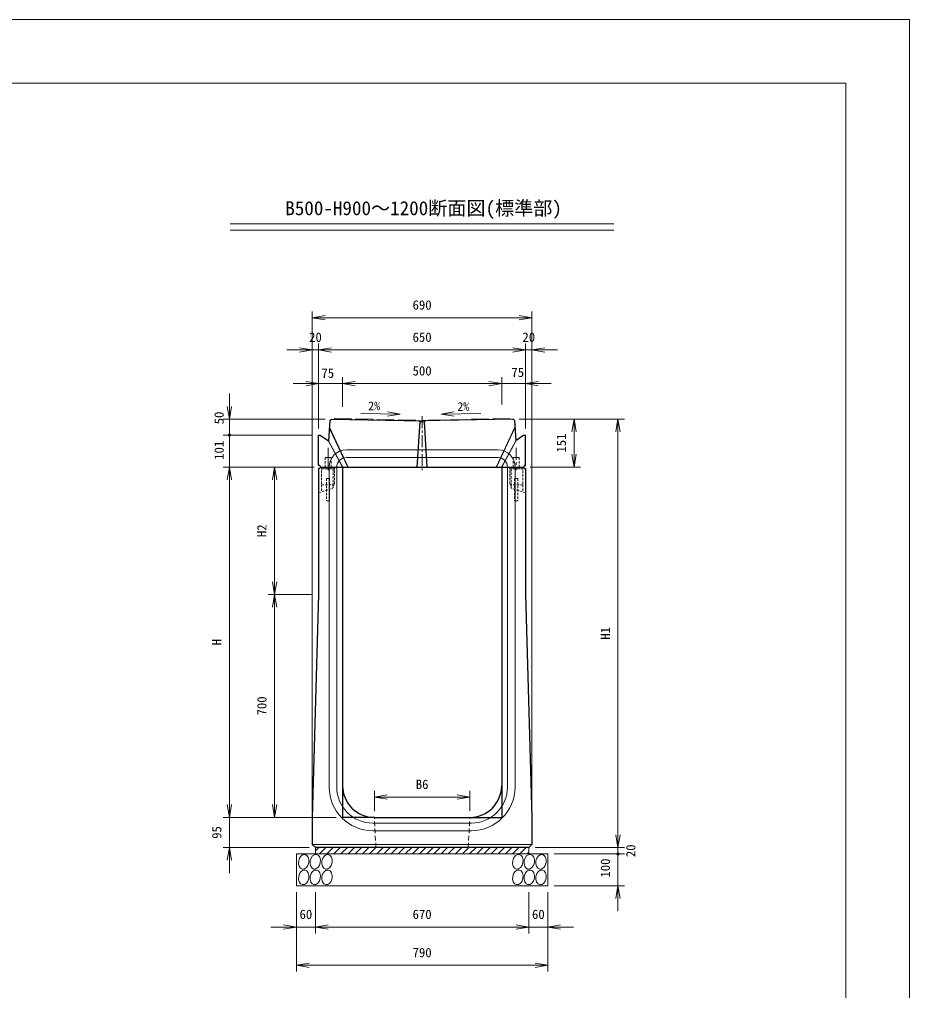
# Model space of a CAD drawing. Units: millimetres at full size, sheet at 1:20. Extents: x 0 to 8400, y 0 to 5940.
# Drawn here: x 5604 to 8400, y 2890 to 5940 of the extents above; entities that cross this region are included whole.
import ezdxf
from ezdxf.enums import TextEntityAlignment as Align

# ---------------------------------------------------------------- set-up
doc = ezdxf.new("R2010")
doc.units = ezdxf.units.MM
doc.header["$LTSCALE"] = 20
for name, pattern in [('USER1', [0.5625, 0.375, -0.1875]), ('USER2', [3, 1.875, -0.375, 0.375, -0.375]), ('USER5', [1.125, 0.75, -0.375])]:
    doc.linetypes.add(name, pattern=pattern)
for name, color, linetype, lineweight in [('1', 7, 'Continuous', 9), ('ACC(細線）', 4, 'USER1', 13), ('CEN(細線）', 5, 'USER2', 13), ('CON2(細線）', 6, 'Continuous', 13), ('CON（太線）', 1, 'Continuous', 25), ('Defpoints_2', 7, 'Continuous', 25), ('寸法線', 7, 'Continuous', 9), ('構造物-寸法', 7, 'Continuous', 9)]:
    doc.layers.add(name, color=color, linetype=linetype, lineweight=lineweight)
doc.styles.add('ＭＳ ゴシック', font='')
doc.styles.get('ＭＳ ゴシック').set_extended_font_data('MS Gothic')

# ---------------------------------------------------------------- blocks, each defined once
blk = doc.blocks.new('open_arrow')
at = {"color": 0, "linetype": 'Continuous', "lineweight": -2}
blk.add_lwpolyline([(7.5, 1.25), (0, 0), (7.5, -1.25)], dxfattribs=at)
blk = doc.blocks.new('filled_dot')
at = {"color": 0, "linetype": 'Continuous', "lineweight": -2, "const_width": 1.25}
blk.add_lwpolyline([(-0.625, 0, 1), (0.625, 0, 1)], format="xyb", close=True, dxfattribs=at)

msp = doc.modelspace()

# ---------------------------------------------------------------- linework, layer by layer
at = {"layer": '1'}
for p, q in [((6266.55, 5298.15), (7471.33, 5298.15)), ((6266.55, 5278.15), (7471.33, 5278.15))]:
    msp.add_line(p, q, dxfattribs=at)
at = {"layer": 'ACC(細線）'}
for p, q in [((6563.94, 4564.31), (6563.94, 4534.31)), ((6563.94, 4564.31), (6582.94, 4564.31)), ((6582.94, 4564.31), (6582.94, 4534.31)), ((7154.94, 4564.31), (7154.94, 4534.31)), ((7154.94, 4564.31), (7173.94, 4564.31)), ((7173.94, 4564.31), (7173.94, 4534.31)), ((6593.94, 4534.31), (6552.94, 4534.31)), ((6552.94, 4534.31), (6552.94, 4478.31)), ((6593.94, 4528.31), (6552.94, 4528.31)), ((6589.44, 4528.31), (6589.44, 4478.31)), ((6593.94, 4534.31), (6593.94, 4478.31)), ((7143.94, 4534.31), (7184.94, 4534.31)), ((7143.94, 4534.31), (7184.94, 4534.31)), ((7143.94, 4534.31), (7143.94, 4478.31)), ((7143.94, 4528.31), (7184.94, 4528.31)), ((7148.44, 4528.31), (7148.44, 4478.31)), ((7184.94, 4534.31), (7184.94, 4478.31)), ((6568.44, 4498.31), (6578.44, 4498.31)), ((6568.44, 4498.31), (6568.44, 4428.31)), ((6578.44, 4498.31), (6578.44, 4428.31)), ((7169.44, 4498.31), (7159.44, 4498.31)), ((7159.44, 4498.31), (7159.44, 4428.31)), ((7169.44, 4498.31), (7169.44, 4428.31)), ((6543.94, 4453.31), (6587.38, 4467.63)), ((6552.94, 4478.31), (6552.94, 4456.27)), ((6552.94, 4478.31), (6593.94, 4478.31)), ((6589.44, 4470.48), (6589.44, 4478.31)), ((7184.94, 4478.31), (7143.94, 4478.31)), ((7148.44, 4470.48), (7148.44, 4478.31)), ((7193.94, 4453.31), (7150.5, 4467.63)), ((7184.94, 4478.31), (7184.94, 4456.27)), ((6568.44, 4428.31), (6578.44, 4428.31)), ((7169.44, 4428.31), (7159.44, 4428.31))]:
    msp.add_line(p, q, dxfattribs=at)
at = {"layer": 'ACC(細線）', "linetype": 'Continuous'}
for p, q in [((6563.44, 4528.31), (6563.44, 4534.31)), ((6583.44, 4528.31), (6583.44, 4534.31)), ((7154.44, 4528.31), (7154.44, 4534.31)), ((7174.44, 4528.31), (7174.44, 4534.31))]:
    msp.add_line(p, q, dxfattribs=at)
at = {"layer": 'ACC(細線）'}
for centre, start, end in [((6586.44, 4470.48), 288.24585, 0), ((7151.44, 4470.48), 180, 251.75415)]:
    msp.add_arc(centre, 3, start, end, dxfattribs=at)
at = {"layer": 'CEN(細線）'}
for p, q in [((6868.94, 4694.31), (6868.94, 4524.86)), ((6868.94, 4694.31), (6868.94, 4524.86)), ((6573.44, 4594.31), (6573.44, 4524.31)), ((7164.44, 4594.31), (7164.44, 4524.31)), ((6573.44, 4574.31), (6573.44, 4524.31))]:
    msp.add_line(p, q, dxfattribs=at)
at = {"layer": 'CON2(細線）'}
for p, q in [((7106.94, 4588.31), (6630.94, 4588.31)), ((7106.94, 4564.31), (6630.94, 4564.31)), ((6576.94, 4534.31), (6576.94, 3529.31)), ((6600.94, 4534.31), (6600.94, 3529.31)), ((7136.94, 4534.31), (7136.94, 3529.31)), ((7160.94, 4534.31), (7160.94, 3529.31)), ((7023.94, 3416.31), (6713.94, 3416.31)), ((7023.94, 3392.31), (6713.94, 3392.31)), ((7213.94, 3349.31), (6523.94, 3349.31))]:
    msp.add_line(p, q, dxfattribs=at)
at = {"layer": 'CON2(細線）', "linetype": 'USER5'}
for p, q in [((6723.94, 3339.31), (6718.94, 3434.31)), ((7013.94, 3339.31), (7018.94, 3434.31))]:
    msp.add_line(p, q, dxfattribs=at)
at = {"layer": 'CON2(細線）'}
for centre, radius, start, end in [((6630.94, 4534.31), 54, 90, 180), ((7106.94, 4534.31), 54, 0, 90), ((6630.94, 4534.31), 30, 90, 180), ((7106.94, 4534.31), 30, 0, 90), ((6713.94, 3529.31), 137, 180, 270), ((6713.94, 3529.31), 113, 180, 270), ((7023.94, 3529.31), 137, 270, 0), ((7023.94, 3529.31), 113, 270, 0)]:
    msp.add_arc(centre, radius, start, end, dxfattribs=at)
at = {"layer": 'CON（太線）'}
for p, q in [((6578.72, 4680.01), (6575.06, 4616.66)), ((6578.72, 4680.01), (6583.92, 4685.01)), ((6583.92, 4685.01), (6868.94, 4679.31)), ((7153.96, 4685.01), (6868.94, 4679.31)), ((7159.16, 4680.01), (7153.96, 4685.01)), ((7159.16, 4680.01), (7162.82, 4616.66)), ((6543.94, 4539.31), (6543.94, 4634.9)), ((6543.94, 4634.9), (6549, 4634.9)), ((6549, 4634.9), (6575.06, 4616.66)), ((7188.88, 4634.9), (7162.82, 4616.66)), ((7188.88, 4634.9), (7193.94, 4634.9)), ((7193.94, 4539.31), (7193.94, 4634.9)), ((6547.94, 4539.31), (6543.94, 4539.31)), ((6547.94, 4529.31), (6543.94, 4529.31)), ((6543.94, 4529.31), (6543.94, 4134.31)), ((6547.94, 4539.31), (6549.94, 4534.31)), ((6549.94, 4534.31), (6547.94, 4529.31)), ((6549.94, 4534.31), (7187.94, 4534.31)), ((6549.94, 4534.31), (6618.94, 4534.31)), ((6549.94, 4534.31), (6618.94, 4534.31)), ((6618.94, 4534.31), (6618.94, 3534.31)), ((7118.94, 4534.31), (7187.94, 4534.31)), ((7118.94, 4534.31), (7187.94, 4534.31)), ((7118.94, 4534.31), (7187.94, 4534.31)), ((7118.94, 4534.31), (7118.94, 3534.31)), ((7154.94, 4534.31), (7154.94, 4534.31)), ((7189.94, 4539.31), (7187.94, 4534.31)), ((7187.94, 4534.31), (7189.94, 4529.31)), ((7189.94, 4539.31), (7193.94, 4539.31)), ((7189.94, 4529.31), (7193.94, 4529.31)), ((7193.94, 4529.31), (7193.94, 4134.31)), ((6543.94, 4134.31), (6523.94, 3434.31)), ((7193.94, 4134.31), (7213.94, 3434.31)), ((6523.94, 3434.31), (6523.94, 3349.31)), ((6718.94, 3434.31), (7018.94, 3434.31)), ((7213.94, 3434.31), (7213.94, 3349.31)), ((6523.94, 3349.31), (6533.94, 3339.31)), ((7203.94, 3339.31), (6533.94, 3339.31)), ((7203.94, 3339.31), (7213.94, 3349.31))]:
    msp.add_line(p, q, dxfattribs=at)
for centre, start, end in [((6718.94, 3534.31), 180, 270), ((7018.94, 3534.31), 270, 0)]:
    msp.add_arc(centre, 100, start, end, dxfattribs=at)
at = {"layer": 'Defpoints_2'}
for p, q in [((6618.94, 3534.31), (6618.94, 3434.31)), ((7118.94, 3534.31), (7118.94, 3434.31)), ((6718.94, 3434.31), (6618.94, 3434.31)), ((7018.94, 3434.31), (7118.94, 3434.31))]:
    msp.add_line(p, q, dxfattribs=at)
at = {"layer": '寸法線'}
for p, q in [((6799.8, 4700.4), (6675.98, 4702.76)), ((6799.8, 4700.4), (6759.68, 4694.5)), ((6759.93, 4707.83), (6799.8, 4700.4)), ((6968.99, 4707.83), (6929.12, 4700.4)), ((6929.12, 4700.4), (7052.94, 4702.76)), ((6929.12, 4700.4), (6969.24, 4694.5)), ((7173.96, 4685.01), (7504.17, 4685.01)), ((7484.17, 3339.31), (7484.17, 4685.01)), ((7223.94, 3339.31), (7504.17, 3339.31))]:
    msp.add_line(p, q, dxfattribs=at)
at = {"layer": '構造物-寸法'}
for p, q in [((6523.94, 4705.01), (6523.94, 5023.28)), ((7213.94, 5003.28), (6523.94, 5003.28)), ((7213.94, 4705.01), (7213.94, 5023.28)), ((6523.94, 3454.31), (6523.94, 4922.18)), ((6543.94, 4654.9), (6543.94, 4922.18)), ((6543.94, 4654.9), (6543.94, 4922.18)), ((7193.94, 4654.9), (7193.94, 4922.18)), ((7193.94, 4654.9), (7193.94, 4922.18)), ((7213.94, 3454.31), (7213.94, 4922.18)), ((6443.94, 4902.18), (6623.94, 4902.18)), ((6543.94, 4902.18), (7193.94, 4902.18)), ((7293.94, 4902.18), (7113.94, 4902.18)), ((6698.94, 4796.45), (6463.94, 4796.45)), ((6543.94, 4654.9), (6543.94, 4816.45)), ((6618.94, 4722.96), (6618.94, 4816.45)), ((6618.94, 4722.96), (6618.94, 4816.45)), ((6618.94, 4796.45), (7118.94, 4796.45)), ((7038.94, 4796.45), (7273.94, 4796.45)), ((7118.94, 4730.98), (7118.94, 4816.45)), ((7118.94, 4730.98), (7118.94, 4816.45)), ((7193.94, 4680.02), (7193.94, 4816.45)), ((6263.71, 4634.9), (6263.71, 4765.01)), ((6563.92, 4685.01), (6243.71, 4685.01)), ((6861.44, 4676.45), (6852.82, 4534.31)), ((6862.44, 4676.45), (6853.82, 4534.31)), ((6858.44, 4679.52), (6861.44, 4676.45)), ((6861.44, 4676.45), (6876.62, 4676.45)), ((6875.62, 4676.45), (6884.01, 4534.31)), ((6879.62, 4679.52), (6876.62, 4676.45)), ((6876.62, 4676.45), (6885.01, 4534.31)), ((7173.96, 4685.01), (7366.29, 4685.01)), ((7346.29, 4685.01), (7346.29, 4534.31)), ((6577.45, 4657.92), (6635.43, 4534.31)), ((6577.57, 4660.02), (6636.53, 4534.31)), ((7160.32, 4660.02), (7101.35, 4534.31)), ((7160.44, 4657.92), (7102.46, 4534.31)), ((6523.94, 4634.9), (6243.71, 4634.9)), ((6523.94, 4634.9), (6243.71, 4634.9)), ((6263.71, 4634.9), (6263.71, 4454.31)), ((6573.51, 4617.75), (6618.94, 4534.31)), ((6575.08, 4616.95), (6620.08, 4534.31)), ((7162.81, 4616.95), (7117.8, 4534.31)), ((7164.38, 4617.75), (7118.94, 4534.31)), ((6529.94, 4534.31), (6243.71, 4534.31)), ((6479.13, 4534.31), (6243.71, 4534.31)), ((6263.71, 4534.31), (6263.71, 3434.31)), ((6529.94, 4534.31), (6385.46, 4534.31)), ((6405.46, 4534.31), (6405.46, 4134.31)), ((7207.94, 4534.31), (7366.29, 4534.31)), ((6523.94, 4134.31), (6385.46, 4134.31)), ((6523.94, 4134.31), (6385.46, 4134.31)), ((6405.46, 4134.31), (6405.46, 3434.31)), ((6263.71, 3514.31), (6263.71, 3259.31)), ((6718.96, 3454.04), (6718.96, 3518.08)), ((7018.94, 3454.31), (7018.94, 3518.08)), ((6718.96, 3498.08), (7018.94, 3498.08)), ((6598.94, 3434.31), (6243.71, 3434.31)), ((6598.94, 3434.31), (6243.71, 3434.31)), ((6598.94, 3434.31), (6385.46, 3434.31)), ((7484.17, 3419.31), (7484.17, 3239.31)), ((6513.94, 3339.31), (6243.71, 3339.31)), ((6533.94, 3339.31), (6533.94, 3319.31)), ((6533.94, 3328.92), (6544.33, 3339.31)), ((6546.78, 3319.31), (6566.78, 3339.31)), ((6569.23, 3319.31), (6589.23, 3339.31)), ((6591.68, 3319.31), (6611.68, 3339.31)), ((6614.13, 3319.31), (6634.13, 3339.31)), ((6636.58, 3319.31), (6656.58, 3339.31)), ((6659.03, 3319.31), (6679.03, 3339.31)), ((6681.48, 3319.31), (6701.48, 3339.31)), ((6703.93, 3319.31), (6723.93, 3339.31)), ((6726.38, 3319.31), (6746.38, 3339.31)), ((6748.83, 3319.31), (6768.83, 3339.31)), ((6771.28, 3319.31), (6791.28, 3339.31)), ((6793.73, 3319.31), (6813.73, 3339.31)), ((6816.18, 3319.31), (6836.18, 3339.31)), ((6838.64, 3319.31), (6858.64, 3339.31)), ((6861.09, 3319.31), (6881.09, 3339.31)), ((6883.54, 3319.31), (6903.54, 3339.31)), ((6905.99, 3319.31), (6916.53, 3329.85)), ((6916.53, 3329.85), (6925.99, 3339.31)), ((6928.44, 3319.31), (6948.44, 3339.31)), ((6950.89, 3319.31), (6970.89, 3339.31)), ((6973.34, 3319.31), (6993.34, 3339.31)), ((6995.79, 3319.31), (7015.79, 3339.31)), ((7018.24, 3319.31), (7038.24, 3339.31)), ((7040.69, 3319.31), (7060.69, 3339.31)), ((7063.14, 3319.31), (7083.14, 3339.31)), ((7085.59, 3319.31), (7105.59, 3339.31)), ((7108.04, 3319.31), (7128.04, 3339.31)), ((7130.49, 3319.31), (7150.49, 3339.31)), ((7152.94, 3319.31), (7172.94, 3339.31)), ((7175.4, 3319.31), (7195.4, 3339.31)), ((7197.85, 3319.31), (7203.94, 3325.4)), ((7203.94, 3339.31), (7203.94, 3319.31)), ((7223.94, 3339.31), (7504.17, 3339.31)), ((6533.94, 3319.31), (6473.94, 3319.31)), ((6473.94, 3319.31), (6473.94, 3219.31)), ((7203.94, 3319.31), (6533.94, 3319.31)), ((7263.94, 3319.31), (7203.94, 3319.31)), ((7263.94, 3219.31), (7263.94, 3319.31)), ((7283.94, 3319.31), (7504.17, 3319.31)), ((7283.94, 3319.31), (7504.17, 3319.31)), ((7484.17, 3319.31), (7484.17, 3139.31)), ((6473.94, 3219.31), (6533.94, 3219.31)), ((7203.94, 3219.31), (6533.94, 3219.31)), ((7203.94, 3219.31), (7263.94, 3219.31)), ((7283.94, 3219.31), (7504.17, 3219.31)), ((6473.94, 3199.31), (6473.94, 3069.76)), ((6473.94, 3199.31), (6473.94, 2949.73)), ((6533.94, 3199.31), (6533.94, 3069.76)), ((6533.94, 3199.31), (6533.94, 3069.76)), ((7203.94, 3199.31), (7203.94, 3069.76)), ((7203.94, 3199.31), (7203.94, 3069.76)), ((7263.94, 3199.31), (7263.94, 3069.76)), ((7263.94, 3199.31), (7263.94, 2949.73)), ((6613.94, 3089.76), (6393.94, 3089.76)), ((6533.94, 3089.76), (7203.94, 3089.76)), ((7343.94, 3089.76), (7123.94, 3089.76)), ((6473.94, 2969.73), (7263.94, 2969.73))]:
    msp.add_line(p, q, dxfattribs=at)
at = {"layer": '構造物-寸法', "color": 2}
msp.add_lwpolyline([(0, 5940), (0, 0), (8400, 0), (8400, 5940)], close=True, dxfattribs=at)
at = {"layer": '構造物-寸法'}
msp.add_lwpolyline([(200, 5740), (200, 200), (8200, 200), (8200, 5740)], close=True, dxfattribs=at)
for points in [[(6647.94, 4683.73), (6645.94, 4685.77), (6594.94, 4686.79), (6592.94, 4684.83)], [(6714.94, 4682.39), (6712.94, 4684.43), (6661.94, 4685.45), (6659.94, 4683.49)], [(6781.94, 4681.05), (6779.94, 4683.09), (6728.94, 4684.11), (6726.94, 4682.15)], [(6848.94, 4679.71), (6846.94, 4681.75), (6795.94, 4682.77), (6793.94, 4680.81)], [(6943.94, 4680.81), (6941.94, 4682.77), (6890.94, 4681.75), (6888.94, 4679.71)], [(7010.94, 4682.15), (7008.94, 4684.11), (6957.94, 4683.09), (6955.94, 4681.05)], [(7077.94, 4683.49), (7075.94, 4685.45), (7024.94, 4684.43), (7022.94, 4682.39)], [(7144.94, 4684.83), (7142.94, 4686.79), (7091.94, 4685.77), (7089.94, 4683.73)]]:
    msp.add_lwpolyline(points, dxfattribs=at)
for centre in [(6497.19, 3294.89), (6533.19, 3294.89), (6570.19, 3294.89), (7169.53, 3294.89), (7205.53, 3294.89), (7242.53, 3294.89), (6497.19, 3245.89), (6533.19, 3245.89), (6570.19, 3245.89), (7169.53, 3245.89), (7205.53, 3245.89), (7242.53, 3245.89)]:
    msp.add_ellipse(centre, major_axis=(-4.13, -22.89), ratio=0.698644, dxfattribs=at)

# ---------------------------------------------------------------- block references
at = {"layer": '寸法線', "xscale": 5.33, "yscale": 5.33}
for p, rotation in [((7484.17, 4685.01), 270), ((7484.17, 3339.31), 90)]:
    msp.add_blockref('open_arrow', p, dxfattribs=dict(at, rotation=rotation))
at = {"layer": '構造物-寸法', "xscale": 5.33, "yscale": 5.33}
for p in [(6523.94, 5003.28), (6543.94, 4902.18), (6543.94, 4902.18), (7213.94, 4902.18), (6618.94, 4796.45), (6618.94, 4796.45), (7193.94, 4796.45), (6718.96, 3498.08), (6533.94, 3089.76), (6533.94, 3089.76), (7263.94, 3089.76), (6473.94, 2969.73)]:
    msp.add_blockref('open_arrow', p, dxfattribs=at)
at = {"layer": '構造物-寸法'}
for name, p, xscale, yscale, rotation in [('open_arrow', (7213.94, 5003.28), 5.33, 5.33, 180), ('open_arrow', (6523.94, 4902.18), 5.33, 5.33, 180), ('open_arrow', (7193.94, 4902.18), 5.33, 5.33, 180), ('open_arrow', (7193.94, 4902.18), 5.33, 5.33, 180), ('open_arrow', (6543.94, 4796.45), 5.33, 5.33, 180), ('open_arrow', (7118.94, 4796.45), 5.33, 5.33, 180), ('open_arrow', (7118.94, 4796.45), 5.33, 5.33, 180), ('open_arrow', (6263.71, 4685.01), 5.33, 5.33, 90), ('open_arrow', (7346.29, 4685.01), 5.33, 5.33, 270), ('filled_dot', (6263.71, 4634.9), 4, 4, 90), ('filled_dot', (6263.71, 4634.9), 4, 4, 270), ('open_arrow', (7346.29, 4534.31), 5.33, 5.33, 90), ('open_arrow', (6263.71, 4534.31), 5.33, 5.33, 270), ('open_arrow', (6263.71, 4534.31), 5.33, 5.33, 270), ('open_arrow', (6405.46, 4534.31), 5.33, 5.33, 270), ('open_arrow', (6405.46, 4134.31), 5.33, 5.33, 90), ('open_arrow', (6405.46, 4134.31), 5.33, 5.33, 270), ('open_arrow', (7018.94, 3498.08), 5.33, 5.33, 180), ('open_arrow', (6263.71, 3434.31), 5.33, 5.33, 90), ('open_arrow', (6263.71, 3434.31), 5.33, 5.33, 90), ('open_arrow', (6405.46, 3434.31), 5.33, 5.33, 90), ('open_arrow', (7484.17, 3339.31), 5.33, 5.33, 90), ('open_arrow', (6263.71, 3339.31), 5.33, 5.33, 270), ('filled_dot', (7484.17, 3319.31), 4, 4, 270), ('filled_dot', (7484.17, 3319.31), 4, 4, 270), ('open_arrow', (7484.17, 3219.31), 5.33, 5.33, 270), ('open_arrow', (6473.94, 3089.76), 5.33, 5.33, 180), ('open_arrow', (7203.94, 3089.76), 5.33, 5.33, 180), ('open_arrow', (7203.94, 3089.76), 5.33, 5.33, 180), ('open_arrow', (7263.94, 2969.73), 5.33, 5.33, 180)]:
    msp.add_blockref(name, p, dxfattribs=dict(at, xscale=xscale, yscale=yscale, rotation=rotation))

# ---------------------------------------------------------------- texts
at = {"layer": '寸法線', "style": 'ＭＳ ゴシック'}
msp.add_text('B500-H900～1200断面図(標準部)', height=43.99, dxfattribs=at).set_placement((6439.13, 5312.08), align=Align.BOTTOM_LEFT)
for p in [(6718.24, 4704.54), (6998.21, 4702.39)]:
    msp.add_text('2%', height=27.49, dxfattribs=at).set_placement(p, align=Align.BOTTOM_CENTER)
msp.add_text('H1', height=29.33, rotation=90, dxfattribs=at).set_placement((7444.17, 4012.16), align=Align.MIDDLE_CENTER)
at = {"layer": '構造物-寸法', "style": 'ＭＳ ゴシック'}
for s, p in [('690', (6868.94, 5043.28)), ('20', (6533.94, 4942.18)), ('650', (6868.94, 4942.18)), ('20', (7203.94, 4942.18)), ('500', (6868.94, 4836.45)), ('75', (6572.63, 4829.05)), ('75', (7169.32, 4831.78)), ('B6', (6868.95, 3538.08)), ('60', (6503.94, 3129.76)), ('670', (6868.94, 3129.76)), ('60', (7233.94, 3129.76)), ('790', (6868.94, 3009.73))]:
    msp.add_text(s, height=29.33, dxfattribs=at).set_placement(p, align=Align.MIDDLE_CENTER)
for s, p in [('50', (6231, 4688.37)), ('151', (7306.29, 4609.66)), ('101', (6231.13, 4587)), ('H2', (6365.46, 4334.31)), ('H', (6223.71, 3984.31)), ('700', (6365.46, 3784.31)), ('95', (6223.71, 3386.81)), ('20', (7524.17, 3329.31)), ('100', (7444.17, 3275))]:
    msp.add_text(s, height=29.33, rotation=90, dxfattribs=at).set_placement(p, align=Align.MIDDLE_CENTER)

doc.saveas('drawing.dxf')
